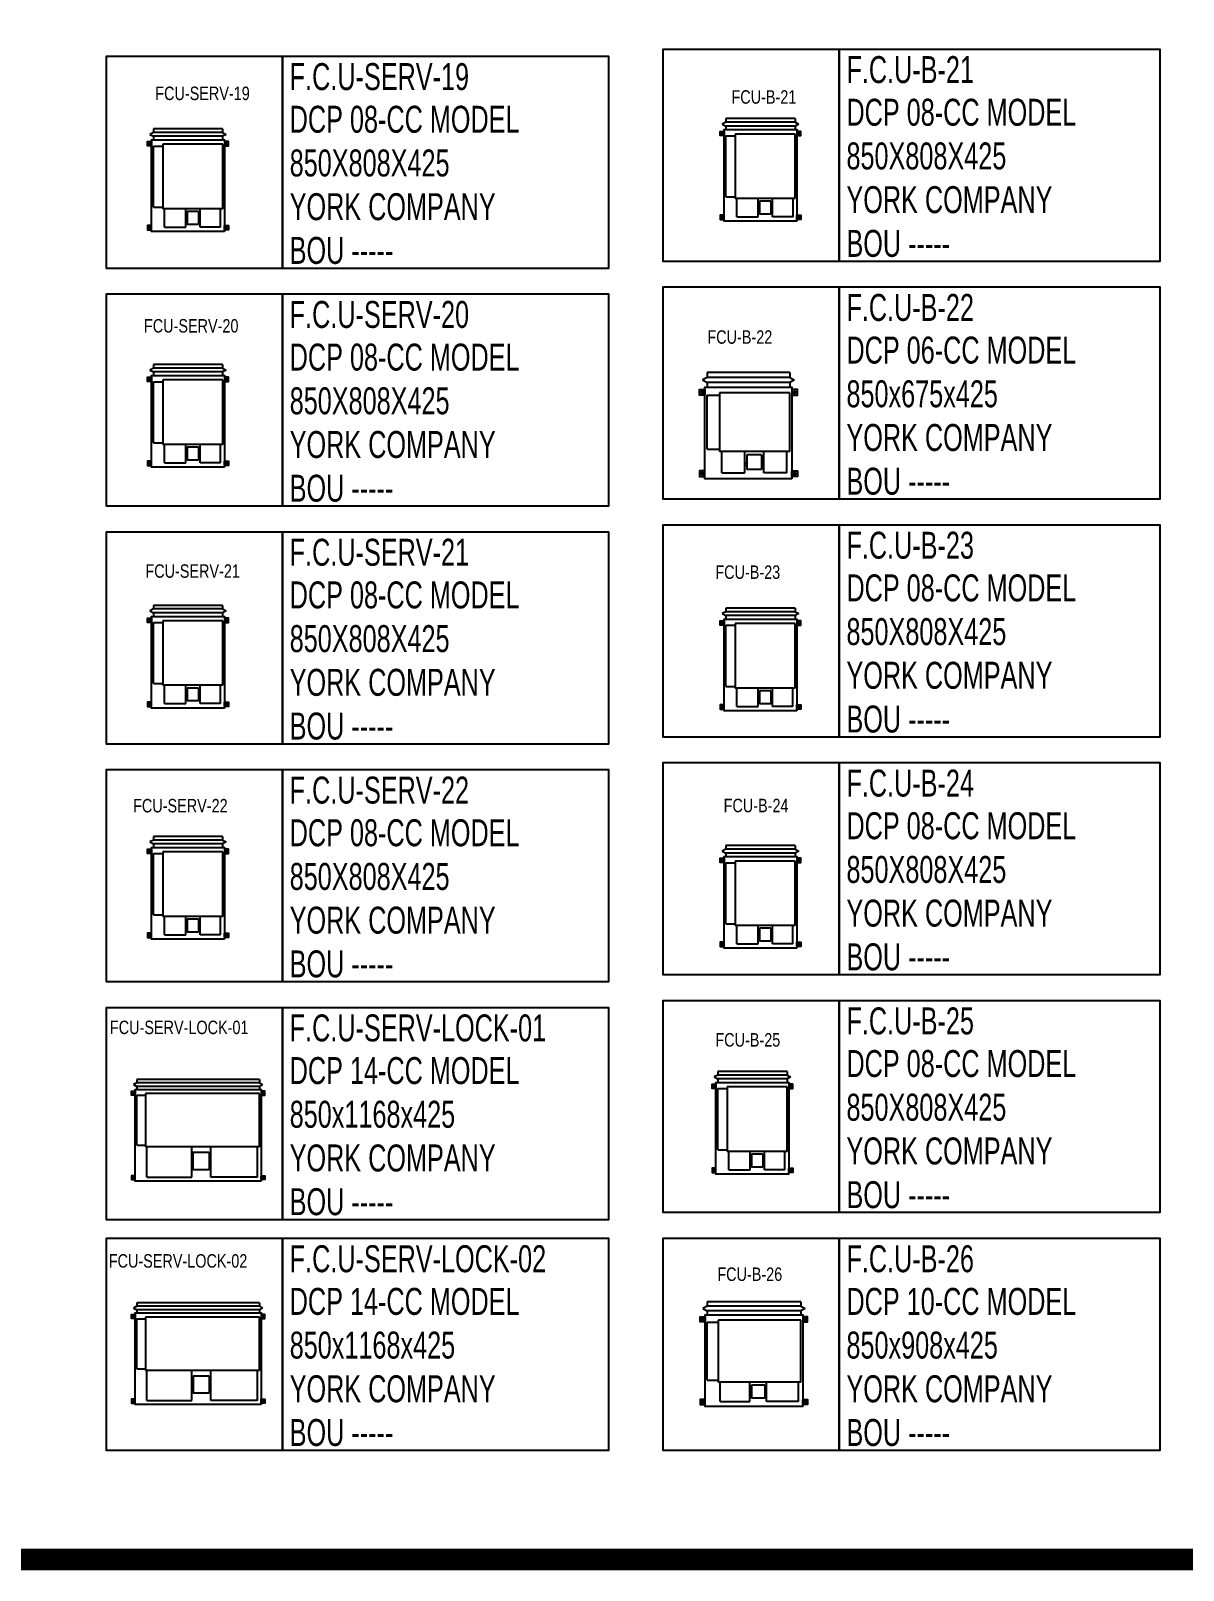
# Model space of a CAD drawing. Header units: millimetres. Extents: x -21221 to 1625077, y -149981 to 356550.
# Drawn here: x 293423 to 304116, y 124224 to 138499 of the extents above; entities that cross this region are included whole.
import ezdxf
from ezdxf.enums import TextEntityAlignment as Align

# ---------------------------------------------------------------- set-up
doc = ezdxf.new("R2010")
doc.units = ezdxf.units.MM
doc.header["$LTSCALE"] = 1000
doc.header["$MEASUREMENT"] = 0
doc.layers.get('0').update_dxf_attribs({"linetype": 'CONTINUOUS'})
doc.layers.add('12- EQUIPMENT HVAC', color=12, linetype='CONTINUOUS')
doc.styles.add('STENCIL', font='stencil.shx')
doc.styles.add('TEXT-P', font='stencil.shx', dxfattribs={"height": 0.3})

# ---------------------------------------------------------------- blocks, each defined once
blk = doc.blocks.new('FCU-SERV-19')
for p, q in [((-321, 69), (-354, 51)), ((-354, 51), (-321, 33)), ((321, 102), (-321, 102)), ((-321, 102), (-321, 69)), ((321, 69), (-321, 69)), ((321, 33), (-321, 33)), ((-321, 33), (-321, 0)), ((321, 102), (321, 69)), ((321, 69), (354, 51)), ((354, 51), (321, 33)), ((321, 33), (321, 0)), ((-340, -36), (-372, -36)), ((-356, -52), (-356, -20)), ((-322, -624), (-322, -57)), ((-322, -57), (-234, -57)), ((322, -41), (-234, -41)), ((-234, -41), (-234, -640)), ((322, -640), (322, -41)), ((340, -36), (372, -36)), ((356, -52), (356, -20)), ((-322, -624), (-234, -624)), ((322, -640), (-234, -640)), ((-218, -809), (-218, -640)), ((-21, -809), (-21, -640)), ((-8, -664), (-8, -785)), ((96, -664), (-8, -664)), ((96, -664), (96, -785)), ((111, -809), (111, -640)), ((302, -809), (302, -640)), ((-340, -814), (-372, -814)), ((-356, -798), (-356, -830)), ((-218, -809), (-21, -809)), ((-8, -723), (-21, -723)), ((-8, -758), (-21, -758)), ((96, -785), (-8, -785)), ((111, -723), (96, -723)), ((111, -758), (96, -758)), ((302, -809), (111, -809)), ((340, -814), (372, -814)), ((356, -798), (356, -830))]:
    blk.add_line(p, q)
for points in [[(337, -850), (-338, -850), (-338, 0), (337, 0)], [(-338, -16), (-338, -56), (-375, -56), (-375, -16)], [(337, -16), (337, -56), (375, -56), (375, -16)], [(-338, -834), (-338, -794), (-375, -794), (-375, -834)], [(337, -834), (337, -794), (375, -794), (375, -834)]]:
    blk.add_lwpolyline(points, close=True)
for centre, radius in [((-356, -36), 8.69), ((-356, -36), 6.49), ((356, -36), 8.69), ((356, -36), 6.49), ((-356, -814), 8.69), ((-356, -814), 6.49), ((356, -814), 8.69), ((356, -814), 6.49)]:
    blk.add_circle(centre, radius)
blk = doc.blocks.new('FCU-SERV-20')
for p, q in [((-321, 36), (-354, 18)), ((-354, 18), (-321, 0)), ((321, 69), (-321, 69)), ((-321, 69), (-321, 36)), ((321, 36), (-321, 36)), ((321, 0), (-321, 0)), ((321, 69), (321, 36)), ((321, 36), (354, 18)), ((354, 18), (321, 0)), ((-340, -69), (-372, -69)), ((-356, -85), (-356, -53)), ((-322, -657), (-322, -90)), ((-322, -90), (-234, -90)), ((-321, 0), (-321, -33)), ((322, -74), (-234, -74)), ((-234, -74), (-234, -673)), ((321, 0), (321, -33)), ((322, -673), (322, -74)), ((340, -69), (372, -69)), ((356, -85), (356, -53)), ((-322, -657), (-234, -657)), ((322, -673), (-234, -673)), ((-218, -842), (-218, -673)), ((-21, -842), (-21, -673)), ((-8, -697), (-8, -818)), ((96, -697), (-8, -697)), ((96, -697), (96, -818)), ((111, -842), (111, -673)), ((302, -842), (302, -673)), ((-340, -847), (-372, -847)), ((-356, -832), (-356, -863)), ((-218, -842), (-21, -842)), ((-8, -756), (-21, -756)), ((-8, -791), (-21, -791)), ((96, -818), (-8, -818)), ((111, -756), (96, -756)), ((111, -791), (96, -791)), ((302, -842), (111, -842)), ((340, -847), (372, -847)), ((356, -832), (356, -863))]:
    blk.add_line(p, q)
for points in [[(-338, -49), (-338, -89), (-375, -89), (-375, -49)], [(337, -883), (-338, -883), (-338, -33), (337, -33)], [(337, -49), (337, -89), (375, -89), (375, -49)], [(-338, -867), (-338, -828), (-375, -828), (-375, -867)], [(337, -867), (337, -828), (375, -828), (375, -867)]]:
    blk.add_lwpolyline(points, close=True)
for centre, radius in [((-356, -69), 8.69), ((-356, -69), 6.49), ((356, -69), 8.69), ((356, -69), 6.49), ((-356, -847), 8.69), ((-356, -847), 6.49), ((356, -847), 8.69), ((356, -847), 6.49)]:
    blk.add_circle(centre, radius)
blk = doc.blocks.new('FCU-SERV-21')
for p, q in [((321, 33), (-321, 33)), ((-321, 33), (-321, 0)), ((321, 0), (-321, 0)), ((321, 33), (321, 0)), ((-340, -105), (-372, -105)), ((-356, -120), (-356, -89)), ((-321, 0), (-354, -18)), ((-354, -18), (-321, -36)), ((-322, -692), (-322, -126)), ((-322, -126), (-234, -126)), ((321, -36), (-321, -36)), ((-321, -36), (-321, -69)), ((322, -110), (-234, -110)), ((-234, -110), (-234, -708)), ((321, 0), (354, -18)), ((354, -18), (321, -36)), ((321, -36), (321, -69)), ((322, -708), (322, -110)), ((340, -105), (372, -105)), ((356, -120), (356, -89)), ((-322, -692), (-234, -692)), ((322, -708), (-234, -708)), ((-218, -878), (-218, -708)), ((-21, -878), (-21, -708)), ((111, -878), (111, -708)), ((302, -878), (302, -708)), ((-8, -792), (-21, -792)), ((-8, -826), (-21, -826)), ((-8, -733), (-8, -853)), ((96, -733), (-8, -733)), ((96, -853), (-8, -853)), ((96, -733), (96, -853)), ((111, -792), (96, -792)), ((111, -826), (96, -826)), ((-340, -883), (-372, -883)), ((-356, -867), (-356, -899)), ((-218, -878), (-21, -878)), ((302, -878), (111, -878)), ((340, -883), (372, -883)), ((356, -867), (356, -899))]:
    blk.add_line(p, q)
for points in [[(-338, -85), (-338, -124), (-375, -124), (-375, -85)], [(337, -919), (-338, -919), (-338, -69), (337, -69)], [(337, -85), (337, -124), (375, -124), (375, -85)], [(-338, -903), (-338, -863), (-375, -863), (-375, -903)], [(337, -903), (337, -863), (375, -863), (375, -903)]]:
    blk.add_lwpolyline(points, close=True)
for centre, radius in [((-356, -105), 8.69), ((-356, -105), 6.49), ((356, -105), 8.69), ((356, -105), 6.49), ((-356, -883), 8.69), ((-356, -883), 6.49), ((356, -883), 8.69), ((356, -883), 6.49)]:
    blk.add_circle(centre, radius)
blk = doc.blocks.new('FCU-SERV-22')
for p, q in [((-321, 36), (-354, 18)), ((-354, 18), (-321, 0)), ((321, 69), (-321, 69)), ((-321, 69), (-321, 36)), ((321, 36), (-321, 36)), ((321, 0), (-321, 0)), ((321, 69), (321, 36)), ((321, 36), (354, 18)), ((354, 18), (321, 0)), ((-340, -69), (-372, -69)), ((-356, -85), (-356, -53)), ((-322, -657), (-322, -90)), ((-322, -90), (-234, -90)), ((-321, 0), (-321, -33)), ((322, -74), (-234, -74)), ((-234, -74), (-234, -673)), ((321, 0), (321, -33)), ((322, -673), (322, -74)), ((340, -69), (372, -69)), ((356, -85), (356, -53)), ((-322, -657), (-234, -657)), ((322, -673), (-234, -673)), ((-218, -842), (-218, -673)), ((-21, -842), (-21, -673)), ((-8, -697), (-8, -818)), ((96, -697), (-8, -697)), ((96, -697), (96, -818)), ((111, -842), (111, -673)), ((302, -842), (302, -673)), ((-340, -847), (-372, -847)), ((-356, -832), (-356, -863)), ((-218, -842), (-21, -842)), ((-8, -756), (-21, -756)), ((-8, -791), (-21, -791)), ((96, -818), (-8, -818)), ((111, -756), (96, -756)), ((111, -791), (96, -791)), ((302, -842), (111, -842)), ((340, -847), (372, -847)), ((356, -832), (356, -863))]:
    blk.add_line(p, q)
for points in [[(-338, -49), (-338, -89), (-375, -89), (-375, -49)], [(337, -883), (-338, -883), (-338, -33), (337, -33)], [(337, -49), (337, -89), (375, -89), (375, -49)], [(-338, -867), (-338, -828), (-375, -828), (-375, -867)], [(337, -867), (337, -828), (375, -828), (375, -867)]]:
    blk.add_lwpolyline(points, close=True)
for centre, radius in [((-356, -69), 8.69), ((-356, -69), 6.49), ((356, -69), 8.69), ((356, -69), 6.49), ((-356, -847), 8.69), ((-356, -847), 6.49), ((356, -847), 8.69), ((356, -847), 6.49)]:
    blk.add_circle(centre, radius)
blk = doc.blocks.new('FCU-SERV-LOCK-01')
for p, q in [((-558, 43), (-588, 27)), ((-588, 27), (-558, 10)), ((580, 73), (-558, 73)), ((-558, 73), (-558, 43)), ((580, 43), (-558, 43)), ((580, 10), (-558, 10)), ((-558, 10), (-558, -20)), ((580, 73), (580, 43)), ((580, 43), (610, 27)), ((610, 27), (580, 10)), ((580, 10), (580, -20)), ((-575, -53), (-605, -53)), ((-590, -67), (-590, -38)), ((-558, -537), (-558, -72)), ((-558, -72), (-478, -72)), ((580, -58), (-478, -58)), ((-478, -58), (-478, -552)), ((580, -552), (580, -58)), ((597, -53), (627, -53)), ((612, -67), (612, -38)), ((-558, -537), (-478, -537)), ((580, -552), (-478, -552)), ((-464, -832), (-464, -552)), ((-48, -832), (-48, -552)), ((128, -832), (128, -552)), ((562, -832), (562, -552)), ((-36, -605), (-36, -763)), ((115, -605), (-36, -605)), ((115, -605), (115, -763)), ((-575, -837), (-605, -837)), ((-590, -823), (-590, -852)), ((-464, -832), (-48, -832)), ((-36, -723), (-48, -723)), ((-36, -739), (-48, -739)), ((115, -763), (-36, -763)), ((128, -723), (115, -723)), ((128, -739), (115, -739)), ((562, -832), (128, -832)), ((597, -837), (627, -837)), ((612, -823), (612, -852))]:
    blk.add_line(p, q)
for points in [[(-573, -34), (-573, -71), (-607, -71), (-607, -34)], [(595, -870), (-573, -870), (-573, -20), (595, -20)], [(595, -34), (595, -71), (629, -71), (629, -34)], [(-573, -855), (-573, -819), (-607, -819), (-607, -855)], [(595, -855), (595, -819), (629, -819), (629, -855)]]:
    blk.add_lwpolyline(points, close=True)
for centre, radius in [((-590, -53), 7.96), ((-590, -53), 5.95), ((612, -53), 7.96), ((612, -53), 5.95), ((-590, -837), 7.96), ((-590, -837), 5.95), ((612, -837), 7.96), ((612, -837), 5.95)]:
    blk.add_circle(centre, radius)
blk = doc.blocks.new('FCU-SERV-LOCK-02')
for p, q in [((-626, 5), (-656, 5)), ((-641, -10), (-641, 19)), ((-609, 101), (-639, 84)), ((-639, 84), (-609, 68)), ((529, 131), (-609, 131)), ((-609, 131), (-609, 101)), ((529, 101), (-609, 101)), ((529, 68), (-609, 68)), ((-609, 68), (-609, 38)), ((529, 0), (-529, 0)), ((-529, 0), (-529, -494)), ((529, 131), (529, 101)), ((529, 101), (559, 84)), ((559, 84), (529, 68)), ((529, 68), (529, 38)), ((546, 5), (575, 5)), ((561, -10), (561, 19)), ((-609, -480), (-609, -15)), ((-609, -15), (-529, -15)), ((529, -494), (529, 0)), ((-609, -480), (-529, -480)), ((529, -494), (-529, -494)), ((-515, -775), (-515, -494)), ((-99, -775), (-99, -494)), ((-87, -548), (-87, -706)), ((64, -548), (-87, -548)), ((64, -548), (64, -706)), ((77, -775), (77, -494)), ((511, -775), (511, -494)), ((-87, -666), (-99, -666)), ((-87, -681), (-99, -681)), ((64, -706), (-87, -706)), ((77, -666), (64, -666)), ((77, -681), (64, -681)), ((-626, -780), (-656, -780)), ((-641, -765), (-641, -794)), ((-515, -775), (-99, -775)), ((511, -775), (77, -775)), ((546, -780), (575, -780)), ((561, -765), (561, -794))]:
    blk.add_line(p, q)
for points in [[(-624, 23), (-624, -13), (-658, -13), (-658, 23)], [(544, -812), (-624, -812), (-624, 38), (544, 38)], [(544, 23), (544, -13), (578, -13), (578, 23)], [(-624, -798), (-624, -761), (-658, -761), (-658, -798)], [(544, -798), (544, -761), (578, -761), (578, -798)]]:
    blk.add_lwpolyline(points, close=True)
for centre, radius in [((-641, 5), 7.96), ((-641, 5), 5.95), ((561, 5), 7.96), ((561, 5), 5.95), ((-641, -780), 7.96), ((-641, -780), 5.95), ((561, -780), 7.96), ((561, -780), 5.95)]:
    blk.add_circle(centre, radius)
blk = doc.blocks.new('FCU-B-21')
for p, q in [((-321, 69), (-354, 51)), ((-354, 51), (-321, 33)), ((321, 102), (-321, 102)), ((-321, 102), (-321, 69)), ((321, 69), (-321, 69)), ((321, 33), (-321, 33)), ((-321, 33), (-321, 0)), ((321, 102), (321, 69)), ((321, 69), (354, 51)), ((354, 51), (321, 33)), ((321, 33), (321, 0)), ((-340, -36), (-372, -36)), ((-356, -52), (-356, -20)), ((-322, -624), (-322, -57)), ((-322, -57), (-234, -57)), ((322, -41), (-234, -41)), ((-234, -41), (-234, -640)), ((322, -640), (322, -41)), ((340, -36), (372, -36)), ((356, -52), (356, -20)), ((-322, -624), (-234, -624)), ((322, -640), (-234, -640)), ((-218, -809), (-218, -640)), ((-21, -809), (-21, -640)), ((-8, -664), (-8, -785)), ((96, -664), (-8, -664)), ((96, -664), (96, -785)), ((111, -809), (111, -640)), ((302, -809), (302, -640)), ((-340, -814), (-372, -814)), ((-356, -798), (-356, -830)), ((-218, -809), (-21, -809)), ((-8, -723), (-21, -723)), ((-8, -758), (-21, -758)), ((96, -785), (-8, -785)), ((111, -723), (96, -723)), ((111, -758), (96, -758)), ((302, -809), (111, -809)), ((340, -814), (372, -814)), ((356, -798), (356, -830))]:
    blk.add_line(p, q)
for points in [[(337, -850), (-338, -850), (-338, 0), (337, 0)], [(-338, -16), (-338, -56), (-375, -56), (-375, -16)], [(337, -16), (337, -56), (375, -56), (375, -16)], [(-338, -834), (-338, -794), (-375, -794), (-375, -834)], [(337, -834), (337, -794), (375, -794), (375, -834)]]:
    blk.add_lwpolyline(points, close=True)
for centre, radius in [((-356, -36), 8.69), ((-356, -36), 6.49), ((356, -36), 8.69), ((356, -36), 6.49), ((-356, -814), 8.69), ((-356, -814), 6.49), ((356, -814), 8.69), ((356, -814), 6.49)]:
    blk.add_circle(centre, radius)
blk = doc.blocks.new('FCU-B-22')
for p, q in [((-513, 62), (-556, 39)), ((-556, 39), (-513, 15)), ((252, 106), (-513, 106)), ((-513, 106), (-513, 62)), ((252, 62), (-513, 62)), ((252, 15), (-513, 15)), ((-513, 15), (-513, -29)), ((252, 106), (252, 62)), ((252, 62), (295, 39)), ((295, 39), (252, 15)), ((252, 15), (252, -29)), ((-538, -76), (-580, -76)), ((-559, -97), (-559, -55)), ((-513, -603), (-513, -104)), ((-513, -104), (-398, -104)), ((252, -83), (-398, -83)), ((-398, -83), (-398, -624)), ((252, -624), (252, -83)), ((277, -76), (319, -76)), ((298, -97), (298, -55)), ((-513, -603), (-398, -603)), ((252, -624), (-398, -624)), ((-377, -824), (-377, -624)), ((-164, -824), (-164, -624)), ((-147, -656), (-147, -792)), ((-8, -656), (-147, -656)), ((-8, -656), (-8, -792)), ((11, -824), (11, -624)), ((226, -824), (226, -624)), ((-538, -831), (-580, -831)), ((-559, -810), (-559, -852)), ((-377, -824), (-164, -824)), ((-147, -734), (-164, -734)), ((-147, -756), (-164, -756)), ((-8, -792), (-147, -792)), ((11, -734), (-8, -734)), ((11, -756), (-8, -756)), ((226, -824), (11, -824)), ((277, -831), (319, -831)), ((298, -810), (298, -852))]:
    blk.add_line(p, q)
for points in [[(-534, -50), (-534, -102), (-584, -102), (-584, -50)], [(273, -879), (-534, -879), (-534, -29), (273, -29)], [(273, -50), (273, -102), (323, -102), (323, -50)], [(-534, -858), (-534, -805), (-584, -805), (-584, -858)], [(273, -858), (273, -805), (323, -805), (323, -858)]]:
    blk.add_lwpolyline(points, close=True)
for centre, radius in [((-559, -76), 11.5), ((-559, -76), 8.59), ((298, -76), 11.5), ((298, -76), 8.59), ((-559, -831), 11.5), ((-559, -831), 8.59), ((298, -831), 11.5), ((298, -831), 8.59)]:
    blk.add_circle(centre, radius)
blk = doc.blocks.new('FCU-B-23')
for p, q in [((-296, 79), (-330, 61)), ((-330, 61), (-296, 43)), ((345, 112), (-296, 112)), ((-296, 112), (-296, 79)), ((345, 79), (-296, 79)), ((345, 43), (-296, 43)), ((-296, 43), (-296, 10)), ((345, 112), (345, 79)), ((345, 79), (379, 61)), ((379, 61), (345, 43)), ((345, 43), (345, 10)), ((-316, -26), (-347, -26)), ((-332, -42), (-332, -10)), ((-297, -614), (-297, -47)), ((-297, -47), (-210, -47)), ((346, -31), (-210, -31)), ((-210, -31), (-210, -630)), ((346, -630), (346, -31)), ((365, -26), (396, -26)), ((381, -42), (381, -10)), ((-297, -614), (-210, -614)), ((346, -630), (-210, -630)), ((-194, -799), (-194, -630)), ((3, -799), (3, -630)), ((16, -713), (3, -713)), ((16, -654), (16, -775)), ((121, -654), (16, -654)), ((121, -654), (121, -775)), ((135, -713), (121, -713)), ((135, -799), (135, -630)), ((326, -799), (326, -630)), ((-316, -804), (-347, -804)), ((-332, -789), (-332, -820)), ((-194, -799), (3, -799)), ((16, -748), (3, -748)), ((121, -775), (16, -775)), ((135, -748), (121, -748)), ((326, -799), (135, -799)), ((365, -804), (396, -804)), ((381, -789), (381, -820))]:
    blk.add_line(p, q)
for points in [[(362, -840), (-313, -840), (-313, 10), (362, 10)], [(-313, -6), (-313, -46), (-350, -46), (-350, -6)], [(362, -6), (362, -46), (399, -46), (399, -6)], [(-313, -824), (-313, -785), (-350, -785), (-350, -824)], [(362, -824), (362, -785), (399, -785), (399, -824)]]:
    blk.add_lwpolyline(points, close=True)
for centre, radius in [((-332, -26), 8.69), ((-332, -26), 6.49), ((381, -26), 8.69), ((381, -26), 6.49), ((-332, -804), 8.69), ((-332, -804), 6.49), ((381, -804), 8.69), ((381, -804), 6.49)]:
    blk.add_circle(centre, radius)
blk = doc.blocks.new('FCU-B-24')
for p, q in [((-349, 87), (-383, 69)), ((-383, 69), (-349, 51)), ((292, 120), (-349, 120)), ((-349, 120), (-349, 87)), ((292, 87), (-349, 87)), ((292, 51), (-349, 51)), ((-349, 51), (-349, 18)), ((292, 120), (292, 87)), ((292, 87), (326, 69)), ((326, 69), (292, 51)), ((292, 51), (292, 18)), ((-369, -18), (-400, -18)), ((-385, -34), (-385, -2)), ((-350, -606), (-350, -39)), ((-350, -39), (-263, -39)), ((293, -23), (-263, -23)), ((-263, -23), (-263, -622)), ((293, -622), (293, -23)), ((312, -18), (343, -18)), ((328, -34), (328, -2)), ((-350, -606), (-263, -606)), ((293, -622), (-263, -622)), ((-247, -791), (-247, -622)), ((-50, -791), (-50, -622)), ((-37, -705), (-50, -705)), ((-37, -646), (-37, -767)), ((68, -646), (-37, -646)), ((68, -646), (68, -767)), ((82, -705), (68, -705)), ((82, -791), (82, -622)), ((273, -791), (273, -622)), ((-369, -796), (-400, -796)), ((-385, -781), (-385, -812)), ((-247, -791), (-50, -791)), ((-37, -740), (-50, -740)), ((68, -767), (-37, -767)), ((82, -740), (68, -740)), ((273, -791), (82, -791)), ((312, -796), (343, -796)), ((328, -781), (328, -812))]:
    blk.add_line(p, q)
for points in [[(-366, 2), (-366, -38), (-403, -38), (-403, 2)], [(309, -832), (-366, -832), (-366, 18), (309, 18)], [(309, 2), (309, -38), (346, -38), (346, 2)], [(-366, -816), (-366, -777), (-403, -777), (-403, -816)], [(309, -816), (309, -777), (346, -777), (346, -816)]]:
    blk.add_lwpolyline(points, close=True)
for centre, radius in [((-385, -18), 8.69), ((-385, -18), 6.49), ((328, -18), 8.69), ((328, -18), 6.49), ((-385, -796), 8.69), ((-385, -796), 6.49), ((328, -796), 8.69), ((328, -796), 6.49)]:
    blk.add_circle(centre, radius)
blk = doc.blocks.new('FCU-B-25')
for p, q in [((-321, 36), (-354, 18)), ((-354, 18), (-321, 0)), ((321, 69), (-321, 69)), ((-321, 69), (-321, 36)), ((321, 36), (-321, 36)), ((321, 0), (-321, 0)), ((321, 69), (321, 36)), ((321, 36), (354, 18)), ((354, 18), (321, 0)), ((-340, -69), (-372, -69)), ((-356, -85), (-356, -53)), ((-322, -657), (-322, -90)), ((-322, -90), (-234, -90)), ((-321, 0), (-321, -33)), ((322, -74), (-234, -74)), ((-234, -74), (-234, -673)), ((321, 0), (321, -33)), ((322, -673), (322, -74)), ((340, -69), (372, -69)), ((356, -85), (356, -53)), ((-322, -657), (-234, -657)), ((322, -673), (-234, -673)), ((-218, -842), (-218, -673)), ((-21, -842), (-21, -673)), ((-8, -697), (-8, -818)), ((96, -697), (-8, -697)), ((96, -697), (96, -818)), ((111, -842), (111, -673)), ((302, -842), (302, -673)), ((-340, -847), (-372, -847)), ((-356, -832), (-356, -863)), ((-218, -842), (-21, -842)), ((-8, -756), (-21, -756)), ((-8, -791), (-21, -791)), ((96, -818), (-8, -818)), ((111, -756), (96, -756)), ((111, -791), (96, -791)), ((302, -842), (111, -842)), ((340, -847), (372, -847)), ((356, -832), (356, -863))]:
    blk.add_line(p, q)
for points in [[(-338, -49), (-338, -89), (-375, -89), (-375, -49)], [(337, -883), (-338, -883), (-338, -33), (337, -33)], [(337, -49), (337, -89), (375, -89), (375, -49)], [(-338, -867), (-338, -828), (-375, -828), (-375, -867)], [(337, -867), (337, -828), (375, -828), (375, -867)]]:
    blk.add_lwpolyline(points, close=True)
for centre, radius in [((-356, -69), 8.69), ((-356, -69), 6.49), ((356, -69), 8.69), ((356, -69), 6.49), ((-356, -847), 8.69), ((-356, -847), 6.49), ((356, -847), 8.69), ((356, -847), 6.49)]:
    blk.add_circle(centre, radius)
blk = doc.blocks.new('FCU-B-26')
for p, q in [((-434, 81), (-474, 60)), ((-474, 60), (-434, 39)), ((434, 120), (-434, 120)), ((-434, 120), (-434, 81)), ((434, 81), (-434, 81)), ((434, 39), (-434, 39)), ((-434, 39), (-434, 0)), ((434, 120), (434, 81)), ((434, 81), (474, 60)), ((474, 60), (434, 39)), ((434, 39), (434, 0)), ((-457, -42), (-495, -42)), ((-476, -61), (-476, -23)), ((-435, -604), (-435, -67)), ((-435, -67), (-332, -67)), ((435, -48), (-332, -48)), ((-332, -48), (-332, -623)), ((435, -623), (435, -48)), ((457, -42), (495, -42)), ((476, -61), (476, -23)), ((-435, -604), (-332, -604)), ((435, -623), (-332, -623)), ((-314, -802), (-314, -623)), ((-38, -802), (-38, -623)), ((-23, -652), (-23, -773)), ((101, -652), (-23, -652)), ((101, -652), (101, -773)), ((118, -802), (118, -623)), ((412, -802), (412, -623)), ((-457, -808), (-495, -808)), ((-476, -789), (-476, -827)), ((-314, -802), (-38, -802)), ((-23, -722), (-38, -722)), ((-23, -741), (-38, -741)), ((101, -773), (-23, -773)), ((118, -722), (101, -722)), ((118, -741), (101, -741)), ((412, -802), (118, -802)), ((457, -808), (495, -808)), ((476, -789), (476, -827))]:
    blk.add_line(p, q)
for points in [[(454, -850), (-454, -850), (-454, 0), (454, 0)], [(-454, -19), (-454, -65), (-498, -65), (-498, -19)], [(454, -19), (454, -65), (498, -65), (498, -19)], [(-454, -831), (-454, -785), (-498, -785), (-498, -831)], [(454, -831), (454, -785), (498, -785), (498, -831)]]:
    blk.add_lwpolyline(points, close=True)
for centre, radius in [((-476, -42), 10.2), ((-476, -42), 7.65), ((476, -42), 10.2), ((476, -42), 7.65), ((-476, -808), 10.2), ((-476, -808), 7.65), ((476, -808), 10.2), ((476, -808), 7.65)]:
    blk.add_circle(centre, radius)

msp = doc.modelspace()

# ---------------------------------------------------------------- linework, layer by layer
at = {"layer": '12- EQUIPMENT HVAC', "color": 212, "const_width": 200}
msp.add_lwpolyline([(314609.5, 173022.5), (293564.5, 173022.5), (293564.5, 208160), (234848.5, 208160), (234848.5, 124323.5), (314609.5, 124323.5), (314609.5, 173022.5)], dxfattribs=at)
at = {"layer": '12- EQUIPMENT HVAC', "color": 33}
for points in [[(295757.8, 138260.8), (294122, 138260.8), (294122, 136299.1), (295757.8, 136299.1)], [(295757.8, 136299.1), (298787.7, 136299.1), (298787.7, 138260.8), (295757.8, 138260.8)], [(300923.6, 138325.9), (299287.7, 138325.9), (299287.7, 136364.2), (300923.6, 136364.2)], [(300923.6, 136364.2), (303903.2, 136364.2), (303903.2, 138325.9), (300923.6, 138325.9)], [(295757.8, 136055.3), (294122, 136055.3), (294122, 134093.7), (295757.8, 134093.7)], [(295757.8, 134093.7), (298787.7, 134093.7), (298787.7, 136055.3), (295757.8, 136055.3)], [(300923.6, 136120.4), (299287.7, 136120.4), (299287.7, 134158.8), (300923.6, 134158.8)], [(300923.6, 134158.8), (303903.2, 134158.8), (303903.2, 136120.4), (300923.6, 136120.4)], [(300923.6, 133915), (299287.7, 133915), (299287.7, 131953.3), (300923.6, 131953.3)], [(300923.6, 131953.3), (303903.2, 131953.3), (303903.2, 133915), (300923.6, 133915)], [(295757.8, 133849.9), (294122, 133849.9), (294122, 131888.2), (295757.8, 131888.2)], [(295757.8, 131888.2), (298787.7, 131888.2), (298787.7, 133849.9), (295757.8, 133849.9)], [(295757.8, 131644.4), (294122, 131644.4), (294122, 129682.8), (295757.8, 129682.8)], [(295757.8, 129682.8), (298787.7, 129682.8), (298787.7, 131644.4), (295757.8, 131644.4)], [(300923.6, 131709.5), (299287.7, 131709.5), (299287.7, 129747.9), (300923.6, 129747.9)], [(300923.6, 129747.9), (303903.2, 129747.9), (303903.2, 131709.5), (300923.6, 131709.5)], [(300923.6, 129504.1), (299287.7, 129504.1), (299287.7, 127542.4), (300923.6, 127542.4)], [(300923.6, 127542.4), (303903.2, 127542.4), (303903.2, 129504.1), (300923.6, 129504.1)], [(295757.8, 129439), (294122, 129439), (294122, 127477.3), (295757.8, 127477.3)], [(295757.8, 127477.3), (298787.7, 127477.3), (298787.7, 129439), (295757.8, 129439)], [(295757.8, 127298.6), (294122, 127298.6), (294122, 125337), (295757.8, 125337)], [(295757.8, 125337), (298787.7, 125337), (298787.7, 127298.6), (295757.8, 127298.6)], [(300923.6, 127298.6), (299287.7, 127298.6), (299287.7, 125337), (300923.6, 125337)], [(300923.6, 125337), (303903.2, 125337), (303903.2, 127298.6), (300923.6, 127298.6)]]:
    msp.add_lwpolyline(points, close=True, dxfattribs=at)

# ---------------------------------------------------------------- block references
at = {"layer": '12- EQUIPMENT HVAC', "color": 3}
for name, p in [('FCU-B-21', (300193.5, 137582.7)), ('FCU-B-22', (300212.5, 135223.3)), ('FCU-B-23', (300169, 133033.3)), ('FCU-B-24', (300222, 130823.3)), ('FCU-B-25', (300118.8, 128779.4)), ('FCU-B-26', (300132.9, 126591))]:
    msp.add_blockref(name, p, dxfattribs=at)
at = {"layer": '12- EQUIPMENT HVAC'}
for name, p in [('FCU-SERV-19', (294882.1, 137487.6)), ('FCU-SERV-20', (294882.1, 135335.2)), ('FCU-SERV-21', (294882.1, 133137.5)), ('FCU-SERV-22', (294882.1, 130958.7)), ('FCU-SERV-LOCK-01', (294964.1, 128700.7)), ('FCU-SERV-LOCK-02', (295015.2, 126570.8))]:
    msp.add_blockref(name, p, dxfattribs=at)

# ---------------------------------------------------------------- texts
at = {"layer": '12- EQUIPMENT HVAC', "color": 4, "style": 'TEXT-P', "width": 0.7}
for s, p in [('F.C.U-SERV-19', (295825.3, 137874.2)), ('F.C.U-B-21', (300991.1, 137939.3)), ('DCP 08-CC MODEL', (295825.3, 137478.7)), ('DCP 08-CC MODEL', (300991.1, 137543.8)), ('850X808X425', (295825.3, 137073.4)), ('850X808X425', (300991.1, 137138.5)), ('YORK COMPANY', (300991.1, 136733.2)), ('YORK COMPANY', (295825.3, 136668.1)), ('BOU -----', (300991.1, 136327.9)), ('BOU -----', (295825.3, 136262.8)), ('F.C.U-B-22', (300991.1, 135733.9)), ('F.C.U-SERV-20', (295825.3, 135668.8)), ('DCP 06-CC MODEL', (300991.1, 135338.3)), ('DCP 08-CC MODEL', (295825.3, 135273.2)), ('850X808X425', (295825.3, 134867.9)), ('850x675x425', (300991.1, 134933)), ('YORK COMPANY', (295825.3, 134462.6)), ('YORK COMPANY', (300991.1, 134527.8)), ('BOU -----', (295825.3, 134057.4)), ('BOU -----', (300991.1, 134122.5)), ('F.C.U-SERV-21', (295825.3, 133463.3)), ('F.C.U-B-23', (300991.1, 133528.4)), ('DCP 08-CC MODEL', (295825.3, 133067.8)), ('DCP 08-CC MODEL', (300991.1, 133132.9)), ('850X808X425', (300991.1, 132727.6)), ('850X808X425', (295825.3, 132662.5)), ('YORK COMPANY', (300991.1, 132322.3)), ('YORK COMPANY', (295825.3, 132257.2)), ('BOU -----', (300991.1, 131917)), ('BOU -----', (295825.3, 131851.9)), ('F.C.U-B-24', (300991.1, 131323)), ('F.C.U-SERV-22', (295825.3, 131257.9)), ('DCP 08-CC MODEL', (300991.1, 130927.4)), ('DCP 08-CC MODEL', (295825.3, 130862.3)), ('850X808X425', (295825.3, 130457)), ('850X808X425', (300991.1, 130522.1)), ('YORK COMPANY', (295825.3, 130051.7)), ('YORK COMPANY', (300991.1, 130116.9)), ('BOU -----', (295825.3, 129646.4)), ('BOU -----', (300991.1, 129711.6)), ('F.C.U-SERV-LOCK-01', (295825.3, 129052.4)), ('F.C.U-B-25', (300991.1, 129117.5)), ('DCP 14-CC MODEL', (295825.3, 128656.8)), ('DCP 08-CC MODEL', (300991.1, 128722)), ('850X808X425', (300991.1, 128316.7)), ('850x1168x425', (295825.3, 128251.6)), ('YORK COMPANY', (300991.1, 127911.4)), ('YORK COMPANY', (295825.3, 127846.3)), ('BOU -----', (295825.3, 127441)), ('BOU -----', (300991.1, 127506.1)), ('F.C.U-SERV-LOCK-02', (295825.3, 126912.1)), ('F.C.U-B-26', (300991.1, 126912.1)), ('DCP 14-CC MODEL', (295825.3, 126516.5)), ('DCP 10-CC MODEL', (300991.1, 126516.5)), ('850x1168x425', (295825.3, 126111.2)), ('850x908x425', (300991.1, 126111.2)), ('YORK COMPANY', (295825.3, 125706)), ('YORK COMPANY', (300991.1, 125706)), ('BOU -----', (295825.3, 125300.7)), ('BOU -----', (300991.1, 125300.7))]:
    msp.add_text(s, height=250, dxfattribs=at).set_placement(p, align=Align.BOTTOM_LEFT)
at = {"layer": '12- EQUIPMENT HVAC', "color": 4, "style": 'STENCIL', "width": 0.8}
for s, p in [('FCU-SERV-19', (294578, 137856.5, 0)), ('FCU-B-21', (299924.5, 137822.9, 0)), ('FCU-SERV-20', (294473.1, 135700.5, 0)), ('FCU-B-22', (299700.9, 135596.6, 0)), ('FCU-SERV-21', (294486.3, 133426.6, 0)), ('FCU-B-23', (299774.7, 133416.5, 0)), ('FCU-SERV-22', (294372.6, 131250.9, 0)), ('FCU-B-24', (299851.7, 131252.3, 0)), ('FCU-SERV-LOCK-01', (294157.4, 129194.7, 0)), ('FCU-B-25', (299775.2, 129079)), ('FCU-SERV-LOCK-02', (294146.7, 127029.4)), ('FCU-B-26', (299793.3, 126905.8, 0))]:
    msp.add_text(s, height=125, dxfattribs=at).set_placement(p)

doc.saveas('drawing.dxf')
